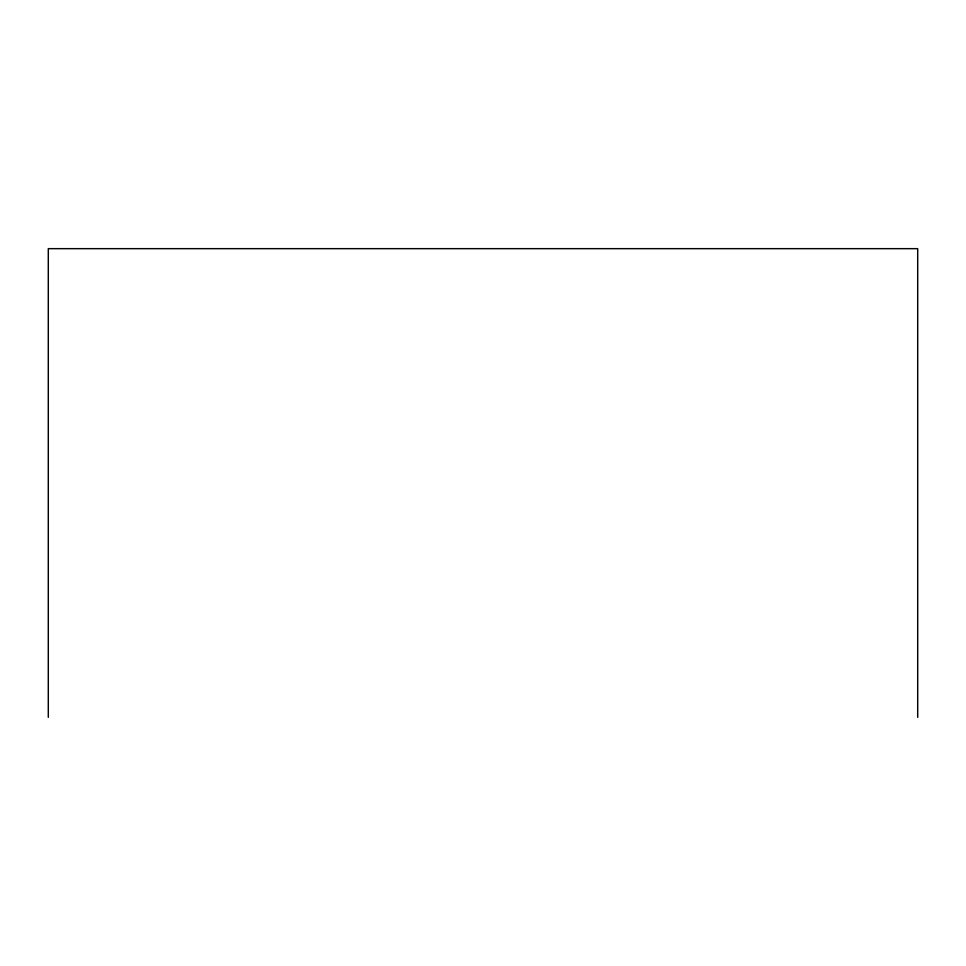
<?xml version="1.0" encoding="UTF-8"?>
<svg xmlns="http://www.w3.org/2000/svg" width="966" height="966" viewBox="0 0 966 966"><rect width="100%" height="100%" fill="white"/><g stroke="black" fill="none" stroke-linecap="round" stroke-linejoin="round"><path stroke-width="1.45" d="M917.7 717.34L917.7 248.66L48.3 248.66L48.3 717.34"/></g></svg>
